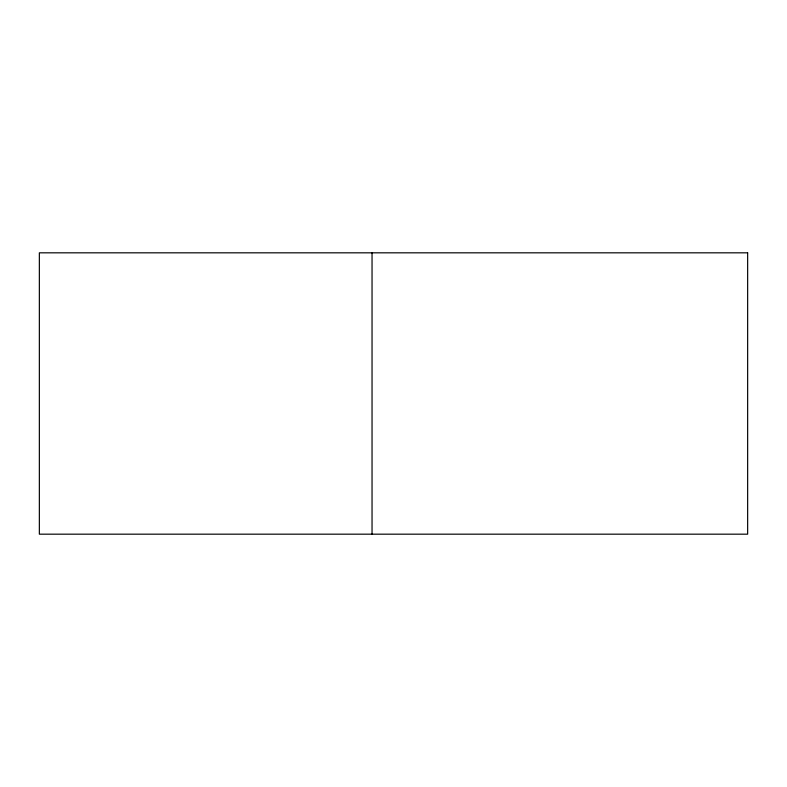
<?xml version="1.0" encoding="UTF-8"?>
<svg xmlns="http://www.w3.org/2000/svg" width="787" height="787" viewBox="0 0 787 787"><rect width="100%" height="100%" fill="white"/><g stroke="black" fill="none" stroke-linecap="round" stroke-linejoin="round"><path stroke-width="1.18" d="M372.044 252.824L372.044 534.176M747.65 252.824L39.35 252.824L39.35 534.176L747.65 534.176L747.65 252.824"/></g></svg>
